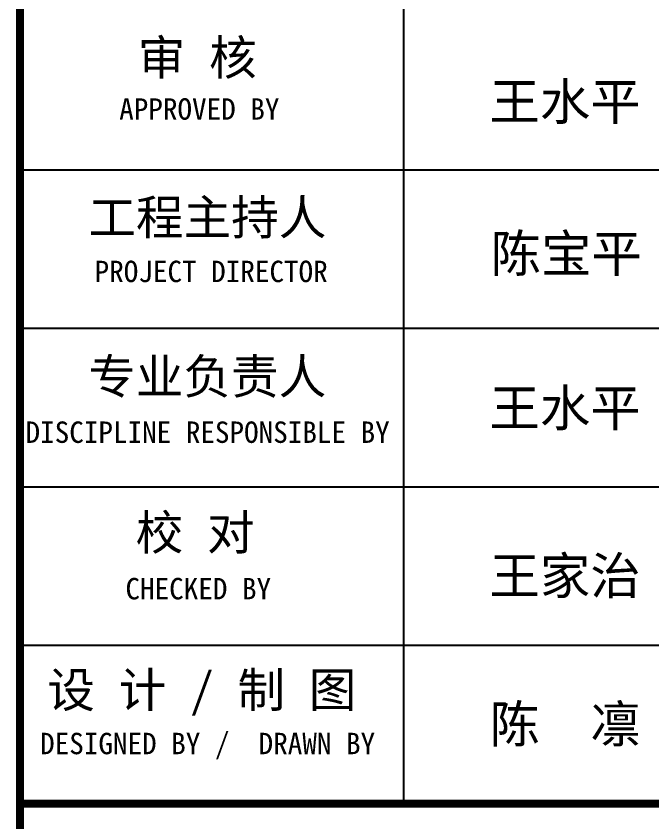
# Model space of a CAD drawing. Extents: x -522490 to 417652, y 450811 to 1108047.
# Drawn here: x 396121 to 399528, y 555382 to 559704 of the extents above; entities that cross this region are included whole.
import ezdxf

# ---------------------------------------------------------------- set-up
doc = ezdxf.new("R2010")
doc.units = 0
doc.header["$LTSCALE"] = 1000
doc.header["$MEASUREMENT"] = 0
doc.layers.add('PUB_TEXT', color=7, linetype='Continuous')
doc.layers.add('PUB_TITLE', color=4, linetype='Continuous')
doc.styles.add('TQ', font='')
doc.styles.get('TQ').set_extended_font_data('SimSun')

msp = doc.modelspace()

# ---------------------------------------------------------------- linework, layer by layer
at = {"layer": 'PUB_TITLE'}
for p, q in [((398199.5, 555479.4), (398199.5, 561429.4)), ((396142.5, 558879.4), (401752.5, 558879.4)), ((396142.5, 558029.4), (401752.5, 558029.4)), ((396142.5, 557179.4), (401752.5, 557179.4)), ((396142.5, 556329.4), (401752.5, 556329.4)), ((396142.5, 555479.4), (401752.5, 555479.4))]:
    msp.add_line(p, q, dxfattribs=at)
at = {"layer": 'PUB_TITLE', "lineweight": 40, "const_width": 42.5}
for points in [[(396142.5, 585707.4), (396142.5, 545707.4)], [(396142.5, 555479.4), (401752.5, 555479.4)]]:
    msp.add_lwpolyline(points, dxfattribs=at)

# ---------------------------------------------------------------- texts
at = {"layer": 'PUB_TEXT', "style": 'TQ'}
for s, p in [('王水平', (398657.9, 559146.2)), ('陈宝平', (398664, 558331.4)), ('王水平', (398657.9, 557503.4)), ('王家治', (398657.9, 556603.4)), ('陈  凛', (398657.9, 555807.4))]:
    msp.add_text(s, height=198, dxfattribs=at).set_placement(p)
at = {"layer": 'PUB_TEXT', "attachment_point": 1, "style": 'TQ'}
for s, insert, char_height, width in [('审 核', (396773, 559574.7), 187, 1427.856), ('APPROVED BY', (396673.5, 559262.8), 114.75, 2399.55), ('工程主持人', (396508.3, 558718), 187, 1739.562), ('PROJECT DIRECTOR', (396541.8, 558391.8), 114.75, 2399.55), ('专业负责人', (396507.5, 557864.6), 187, 1661.535), ('DISCIPLINE RESPONSIBLE BY', (396171.7, 557529.6), 114.75, 2399.55), ('校 对', (396761.6, 557028), 187, 2006.142), ('CHECKED BY', (396707, 556690.5), 114.75, 2399.55), ('设 计 / 制 图', (396288.4, 556183.6), 187, 2576.963), ('DESIGNED BY /  DRAWN BY', (396249.7, 555860), 114.75, 2399.55)]:
    msp.add_mtext(s, dxfattribs=dict(at, insert=insert, char_height=char_height, width=width))

doc.saveas('drawing.dxf')
